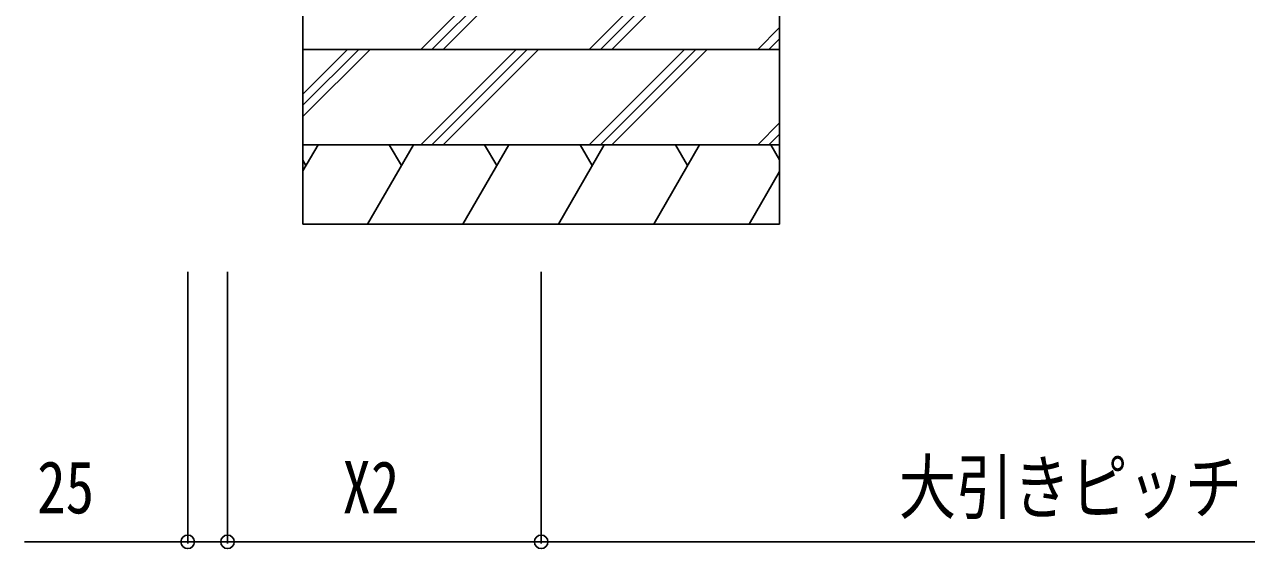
# Model space of a CAD drawing. Units: millimetres, scale not verified. Extents: x -4205 to 4205, y -2970 to 2970.
# Drawn here: x 1319 to 2088, y -1271 to -941 of the extents above; entities that cross this region are included whole.
import ezdxf
from ezdxf.enums import TextEntityAlignment as Align

# ---------------------------------------------------------------- set-up
doc = ezdxf.new("R2010")
doc.units = ezdxf.units.MM
doc.header["$LTSCALE"] = 20
doc.layers.add('0-6_YKK_D', color=6, linetype='Continuous')
doc.layers.add('0-8_YSS_K', color=3, linetype='Continuous')
doc.styles.add('ＭＳ ゴシック', font='')
doc.styles.get('ＭＳ ゴシック').set_extended_font_data('MS Gothic')

msp = doc.modelspace()

# ---------------------------------------------------------------- linework, layer by layer
at = {"layer": '0-6_YKK_D'}
for p, q in [((1421.5, -1097.18), (1421.5, -1268.18)), ((1446.5, -1097.18), (1446.5, -1268.18)), ((1446.5, -1097.18), (1446.5, -1268.18)), ((1644, -1097.18), (1644, -1268.18)), ((1644, -1097.18), (1644, -1268.18)), ((1446.5, -1267.18), (1644, -1267.18)), ((1644, -1267.18), (2344, -1267.18))]:
    msp.add_line(p, q, dxfattribs=at)
msp.add_lwpolyline([(1446.5, -1267.18), (1421.5, -1267.18), (1318.7, -1267.18)], dxfattribs=at)
for centre in [(1421.5, -1267.18), (1446.5, -1267.18), (1446.5, -1267.18), (1644, -1267.18), (1644, -1267.18)]:
    msp.add_circle(centre, 4.25, dxfattribs=at)
at = {"layer": '0-8_YSS_K'}
for p, q in [((1568.17, -957.18), (1628.17, -897.18)), ((1575.24, -957.18), (1635.24, -897.18)), ((1582.31, -957.18), (1642.31, -897.18)), ((1674.24, -957.18), (1734.24, -897.18)), ((1681.31, -957.18), (1741.31, -897.18)), ((1688.38, -957.18), (1748.38, -897.18)), ((1780.3, -957.18), (1794, -943.49)), ((1787.37, -957.18), (1794, -950.56)), ((1494, -985.29), (1522.11, -957.18)), ((1494, -992.36), (1529.18, -957.18)), ((1494, -999.43), (1536.25, -957.18)), ((1568.17, -1017.18), (1628.17, -957.18)), ((1575.24, -1017.18), (1635.24, -957.18)), ((1582.31, -1017.18), (1642.31, -957.18)), ((1674.24, -1017.18), (1734.24, -957.18)), ((1681.31, -1017.18), (1741.31, -957.18)), ((1688.38, -1017.18), (1748.38, -957.18)), ((1780.3, -1017.18), (1794, -1003.49)), ((1787.37, -1017.18), (1794, -1010.56)), ((1494, -1033.72), (1503.55, -1017.18)), ((1534.72, -1067.18), (1563.59, -1017.18)), ((1548.37, -1017.18), (1555.98, -1030.37)), ((1594.77, -1067.18), (1623.64, -1017.18)), ((1608.41, -1017.18), (1616.03, -1030.37)), ((1654.81, -1067.18), (1683.68, -1017.18)), ((1668.46, -1017.18), (1676.07, -1030.37)), ((1714.86, -1067.18), (1743.72, -1017.18)), ((1728.5, -1017.18), (1736.11, -1030.37)), ((1788.55, -1017.18), (1794, -1026.63)), ((1494, -1027.01), (1495.94, -1030.37)), ((1774.9, -1067.18), (1794, -1034.1))]:
    msp.add_line(p, q, dxfattribs=at)
for points in [[(1494, -897.18), (1794, -897.18), (1794, -957.18), (1494, -957.18)], [(1494, -957.18), (1794, -957.18), (1794, -1017.18), (1494, -1017.18)], [(1494, -1017.18), (1794, -1017.18), (1794, -1067.18), (1494, -1067.18)]]:
    msp.add_lwpolyline(points, close=True, dxfattribs=at)

# ---------------------------------------------------------------- texts
at = {"layer": '0-6_YKK_D', "style": 'ＭＳ ゴシック', "width": 0.8}
for s, p in [('大引きピッチ', (1869.2, -1259.18)), ('25', (1326.7, -1259.18)), ('X2', (1518.85, -1259.18))]:
    msp.add_text(s, height=32.99, dxfattribs=at).set_placement(p, align=Align.BOTTOM_LEFT)

doc.saveas('drawing.dxf')
